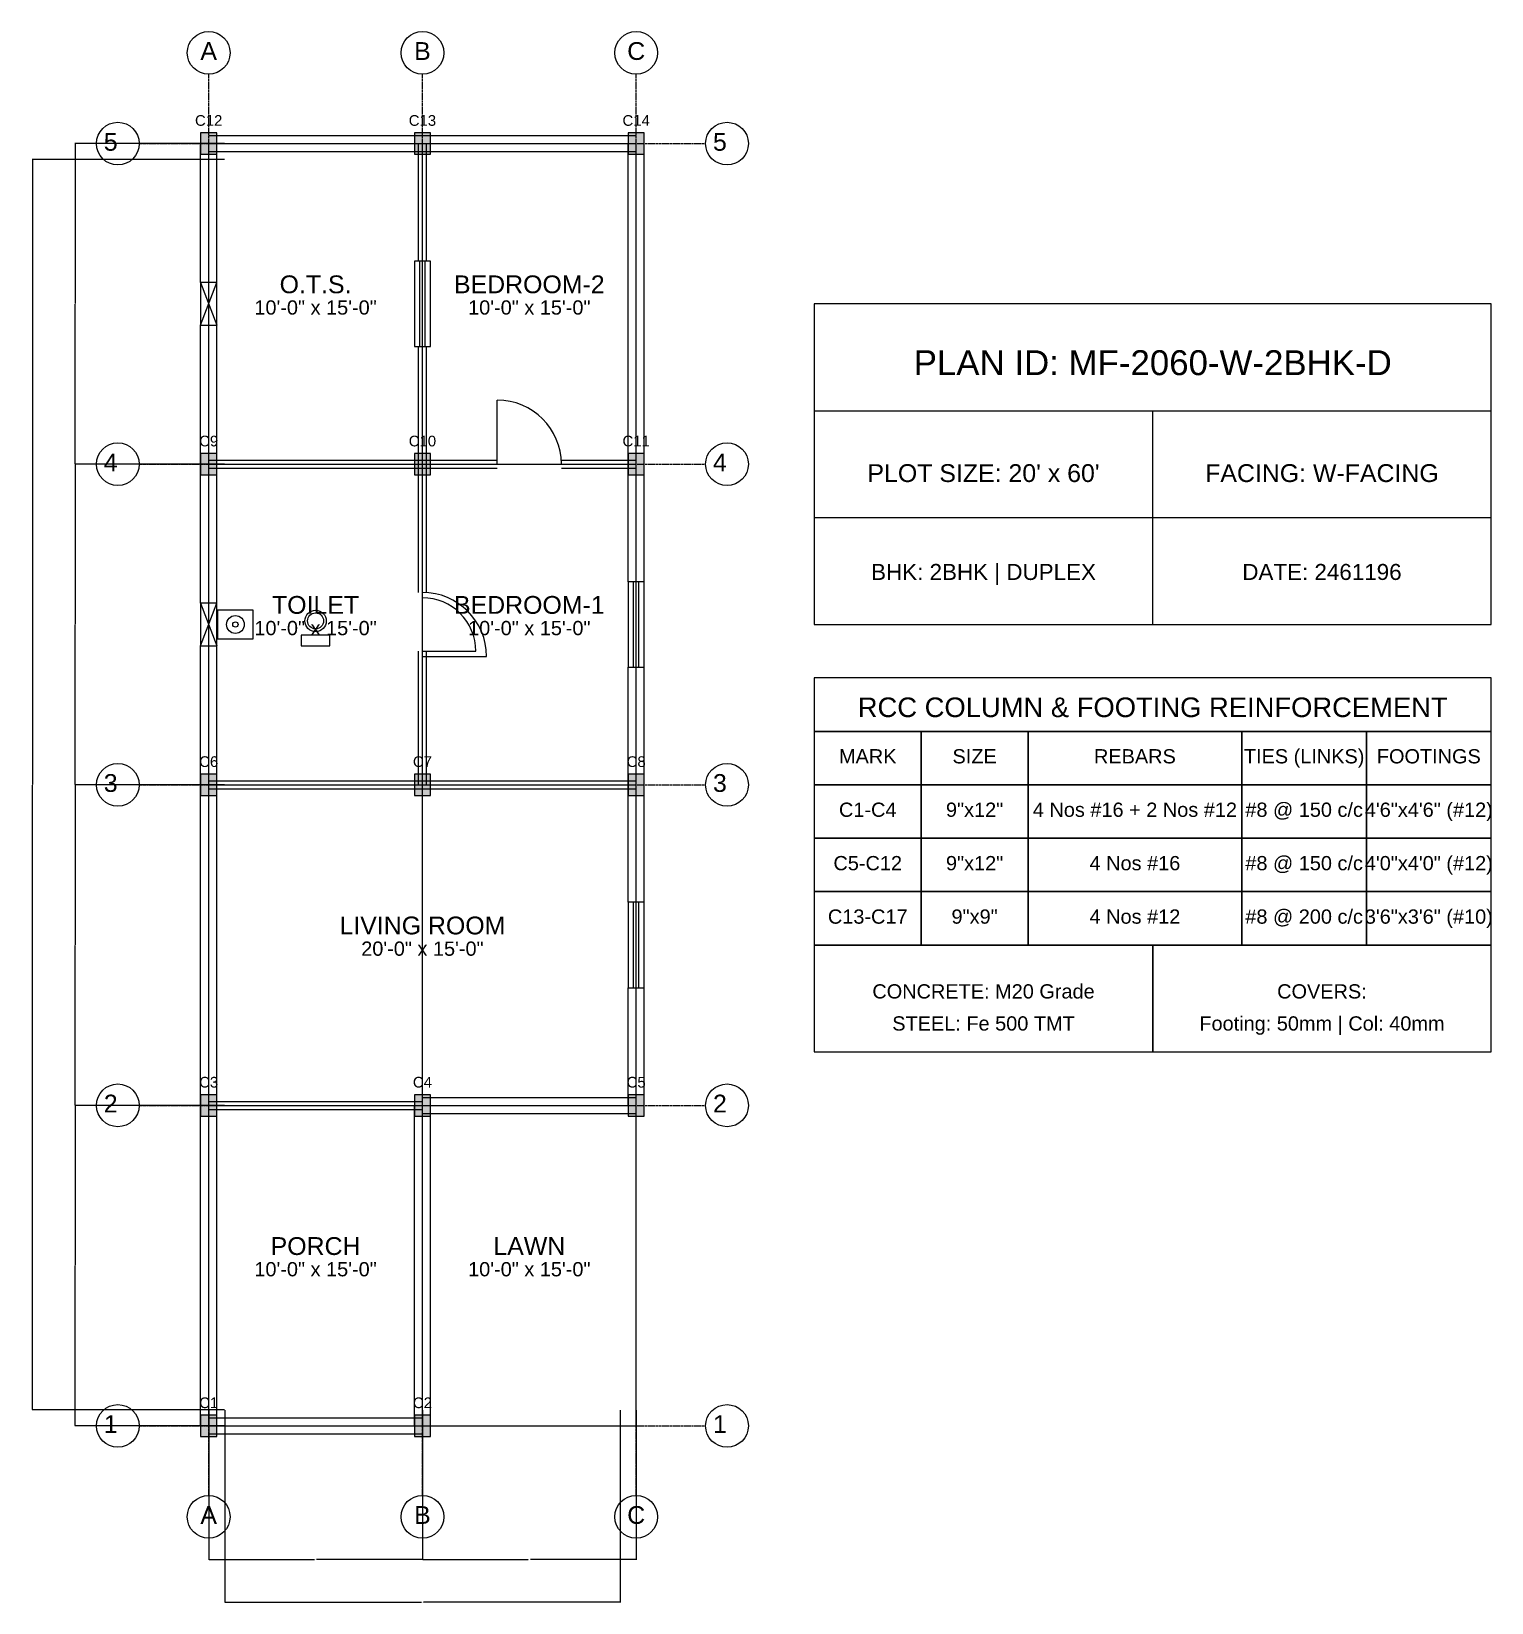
# Model space of a CAD drawing. Header units: inches. Extents: x -134 to 23580, y -99 to 23207.
# Drawn here: x 2400 to 3220, y 19901 to 20783 of the extents above; entities that cross this region are included whole.
import ezdxf
from ezdxf.enums import TextEntityAlignment as Align

# ---------------------------------------------------------------- set-up
doc = ezdxf.new("R2010")
doc.units = ezdxf.units.IN
doc.header["$MEASUREMENT"] = 0
doc.linetypes.add('CENTER', pattern=[2, 1.25, -0.25, 0.25, -0.25])
for name, color, linetype in [('A-COL-HATCH', 251, 'Continuous'), ('A-COLUMN', 1, 'Continuous'), ('A-DIM', 5, 'Continuous'), ('A-DOOR', 30, 'Continuous'), ('A-FIXTURE', 8, 'Continuous'), ('A-TEXT', 2, 'Continuous'), ('A-WALL-EXT', 7, 'Continuous'), ('A-WALL-INT', 9, 'Continuous'), ('A-WINDOW', 4, 'Continuous'), ('S-BEAM-FRAMING', 2, 'Continuous'), ('S-BUBBLE', 4, 'Continuous'), ('S-GRID-CENTER', 8, 'CENTER'), ('S-TABLE', 7, 'Continuous'), ('S-TEXT', 3, 'Continuous')]:
    doc.layers.add(name, color=color, linetype=linetype)
doc.styles.get("Standard").update_dxf_attribs({"font": 'arial.ttf'})
doc.dimstyles.get("Standard").update_dxf_attribs({"dimtxt": 0.18, "dimasz": 0.18, "dimexe": 0.18, "dimexo": 0.0625, "dimgap": 0.09, "dimtad": 0, "dimtih": 1, "dimtoh": 1, "dimdec": 4, "dimzin": 0, "dimdsep": 46, "dimtxsty": 'Standard', "dimcen": 0.09, "dimadec": 0, "dimazin": 0, "dimtfac": 1, "dimtdec": 4, "dimtofl": 0, "dimtmove": 0, "dimatfit": 3, "dimfxl": 1, "dimtolj": 1, "dimtzin": 0, "dimarcsym": 0})

# ---------------------------------------------------------------- blocks, each defined once
blk = doc.blocks.new('*D708')
at = {"layer": 'A-DIM', "color": 0, "lineweight": -2, "transparency": 16777216}
for p, q in [((2500, 20008.94), (2500, 19924.82)), ((2620, 20008.94), (2620, 19924.82)), ((2500.18, 19925), (2559.41, 19925)), ((2619.82, 19925), (2560.59, 19925))]:
    blk.add_line(p, q, dxfattribs=at)
at = {"layer": 'A-DIM', "color": 0, "transparency": 16777216}
for points in [[(2500.18, 19925.03), (2500.18, 19924.97), (2500, 19925)], [(2619.82, 19925.03), (2619.82, 19924.97), (2620, 19925)]]:
    blk.add_solid(points, dxfattribs=at)
at = {"layer": 'Defpoints', "color": 0, "transparency": 16777216}
for p in [(2500, 20009), (2620, 20009), (2620, 19925)]:
    blk.add_point(p, dxfattribs=at)
at = {"layer": 'A-DIM', "color": 0, "transparency": 16777216, "insert": (2560, 19925), "char_height": 0.18, "attachment_point": 5}
blk.add_mtext('\\A1;120.0000', dxfattribs=at)
blk = doc.blocks.new('*D709')
at = {"layer": 'A-DIM', "color": 0, "lineweight": -2, "transparency": 16777216}
for p, q in [((2620, 20008.94), (2620, 19924.82)), ((2740, 20008.94), (2740, 19924.82)), ((2620.18, 19925), (2679.41, 19925)), ((2739.82, 19925), (2680.59, 19925))]:
    blk.add_line(p, q, dxfattribs=at)
at = {"layer": 'A-DIM', "color": 0, "transparency": 16777216}
for points in [[(2620.18, 19925.03), (2620.18, 19924.97), (2620, 19925)], [(2739.82, 19925.03), (2739.82, 19924.97), (2740, 19925)]]:
    blk.add_solid(points, dxfattribs=at)
at = {"layer": 'Defpoints', "color": 0, "transparency": 16777216}
for p in [(2620, 20009), (2740, 20009), (2740, 19925)]:
    blk.add_point(p, dxfattribs=at)
at = {"layer": 'A-DIM', "color": 0, "transparency": 16777216, "insert": (2680, 19925), "char_height": 0.18, "attachment_point": 5}
blk.add_mtext('\\A1;120.0000', dxfattribs=at)
blk = doc.blocks.new('*D710')
at = {"layer": 'A-DIM', "color": 0, "lineweight": -2, "transparency": 16777216}
for p, q in [((2509, 20008.94), (2509, 19900.82)), ((2731, 20008.94), (2731, 19900.82)), ((2509.18, 19901), (2619.4, 19901)), ((2730.82, 19901), (2620.6, 19901))]:
    blk.add_line(p, q, dxfattribs=at)
at = {"layer": 'A-DIM', "color": 0, "transparency": 16777216}
for points in [[(2509.18, 19901.03), (2509.18, 19900.97), (2509, 19901)], [(2730.82, 19901.03), (2730.82, 19900.97), (2731, 19901)]]:
    blk.add_solid(points, dxfattribs=at)
at = {"layer": 'Defpoints', "color": 0, "transparency": 16777216}
for p in [(2509, 20009), (2731, 20009), (2731, 19901)]:
    blk.add_point(p, dxfattribs=at)
at = {"layer": 'A-DIM', "color": 0, "transparency": 16777216, "insert": (2620, 19901), "char_height": 0.18, "attachment_point": 5}
blk.add_mtext('\\A1;222.0000', dxfattribs=at)
blk = doc.blocks.new('*D711')
at = {"layer": 'A-DIM', "color": 0, "lineweight": -2, "transparency": 16777216}
for p, q in [((2508.94, 20180), (2424.82, 20180)), ((2425, 20179.82), (2425, 20090.18)), ((2425, 20000.18), (2425, 20089.82)), ((2508.94, 20000), (2424.82, 20000))]:
    blk.add_line(p, q, dxfattribs=at)
at = {"layer": 'A-DIM', "color": 0, "transparency": 16777216}
for points in [[(2424.97, 20179.82), (2425.03, 20179.82), (2425, 20180)], [(2424.97, 20000.18), (2425.03, 20000.18), (2425, 20000)]]:
    blk.add_solid(points, dxfattribs=at)
at = {"layer": 'Defpoints', "color": 0, "transparency": 16777216}
for p in [(2425, 20180), (2509, 20180), (2509, 20000)]:
    blk.add_point(p, dxfattribs=at)
at = {"layer": 'A-DIM', "color": 0, "transparency": 16777216, "insert": (2425, 20090), "char_height": 0.18, "attachment_point": 5}
blk.add_mtext('\\A1;180.0000', dxfattribs=at)
blk = doc.blocks.new('*D712')
at = {"layer": 'A-DIM', "color": 0, "lineweight": -2, "transparency": 16777216}
for p, q in [((2508.94, 20360), (2424.82, 20360)), ((2425, 20359.82), (2425, 20270.18)), ((2425, 20180.18), (2425, 20269.82)), ((2508.94, 20180), (2424.82, 20180))]:
    blk.add_line(p, q, dxfattribs=at)
at = {"layer": 'A-DIM', "color": 0, "transparency": 16777216}
for points in [[(2424.97, 20359.82), (2425.03, 20359.82), (2425, 20360)], [(2424.97, 20180.18), (2425.03, 20180.18), (2425, 20180)]]:
    blk.add_solid(points, dxfattribs=at)
at = {"layer": 'Defpoints', "color": 0, "transparency": 16777216}
for p in [(2425, 20360), (2509, 20360), (2509, 20180)]:
    blk.add_point(p, dxfattribs=at)
at = {"layer": 'A-DIM', "color": 0, "transparency": 16777216, "insert": (2425, 20270), "char_height": 0.18, "attachment_point": 5}
blk.add_mtext('\\A1;180.0000', dxfattribs=at)
blk = doc.blocks.new('*D713')
at = {"layer": 'A-DIM', "color": 0, "lineweight": -2, "transparency": 16777216}
for p, q in [((2508.94, 20540), (2424.82, 20540)), ((2425, 20539.82), (2425, 20450.18)), ((2425, 20360.18), (2425, 20449.82)), ((2508.94, 20360), (2424.82, 20360))]:
    blk.add_line(p, q, dxfattribs=at)
at = {"layer": 'A-DIM', "color": 0, "transparency": 16777216}
for points in [[(2424.97, 20539.82), (2425.03, 20539.82), (2425, 20540)], [(2424.97, 20360.18), (2425.03, 20360.18), (2425, 20360)]]:
    blk.add_solid(points, dxfattribs=at)
at = {"layer": 'Defpoints', "color": 0, "transparency": 16777216}
for p in [(2425, 20540), (2509, 20540), (2509, 20360)]:
    blk.add_point(p, dxfattribs=at)
at = {"layer": 'A-DIM', "color": 0, "transparency": 16777216, "insert": (2425, 20450), "char_height": 0.18, "attachment_point": 5}
blk.add_mtext('\\A1;180.0000', dxfattribs=at)
blk = doc.blocks.new('*D714')
at = {"layer": 'A-DIM', "color": 0, "lineweight": -2, "transparency": 16777216}
for p, q in [((2508.94, 20720), (2424.82, 20720)), ((2425, 20719.82), (2425, 20630.18)), ((2425, 20540.18), (2425, 20629.82)), ((2508.94, 20540), (2424.82, 20540))]:
    blk.add_line(p, q, dxfattribs=at)
at = {"layer": 'A-DIM', "color": 0, "transparency": 16777216}
for points in [[(2424.97, 20719.82), (2425.03, 20719.82), (2425, 20720)], [(2424.97, 20540.18), (2425.03, 20540.18), (2425, 20540)]]:
    blk.add_solid(points, dxfattribs=at)
at = {"layer": 'Defpoints', "color": 0, "transparency": 16777216}
for p in [(2425, 20720), (2509, 20720), (2509, 20540)]:
    blk.add_point(p, dxfattribs=at)
at = {"layer": 'A-DIM', "color": 0, "transparency": 16777216, "insert": (2425, 20630), "char_height": 0.18, "attachment_point": 5}
blk.add_mtext('\\A1;180.0000', dxfattribs=at)
blk = doc.blocks.new('*D715')
at = {"layer": 'A-DIM', "color": 0, "lineweight": -2, "transparency": 16777216}
for p, q in [((2508.94, 20711), (2400.82, 20711)), ((2401, 20710.82), (2401, 20360.18)), ((2401, 20009.18), (2401, 20359.82)), ((2508.94, 20009), (2400.82, 20009))]:
    blk.add_line(p, q, dxfattribs=at)
at = {"layer": 'A-DIM', "color": 0, "transparency": 16777216}
for points in [[(2400.97, 20710.82), (2401.03, 20710.82), (2401, 20711)], [(2400.97, 20009.18), (2401.03, 20009.18), (2401, 20009)]]:
    blk.add_solid(points, dxfattribs=at)
at = {"layer": 'Defpoints', "color": 0, "transparency": 16777216}
for p in [(2401, 20711), (2509, 20711), (2509, 20009)]:
    blk.add_point(p, dxfattribs=at)
at = {"layer": 'A-DIM', "color": 0, "transparency": 16777216, "insert": (2401, 20360), "char_height": 0.18, "attachment_point": 5}
blk.add_mtext('\\A1;702.0000', dxfattribs=at)

msp = doc.modelspace()

# ---------------------------------------------------------------- linework, layer by layer
at = {"layer": 'A-COL-HATCH'}
for points in [[(2495.5, 20714), (2504.5, 20714), (2495.5, 20726), (2504.5, 20726)], [(2615.5, 20714), (2624.5, 20714), (2615.5, 20726), (2624.5, 20726)], [(2735.5, 20714), (2744.5, 20714), (2735.5, 20726), (2744.5, 20726)], [(2495.5, 20534), (2504.5, 20534), (2495.5, 20546), (2504.5, 20546)], [(2615.5, 20534), (2624.5, 20534), (2615.5, 20546), (2624.5, 20546)], [(2735.5, 20534), (2744.5, 20534), (2735.5, 20546), (2744.5, 20546)], [(2495.5, 20354), (2504.5, 20354), (2495.5, 20366), (2504.5, 20366)], [(2615.5, 20354), (2624.5, 20354), (2615.5, 20366), (2624.5, 20366)], [(2735.5, 20354), (2744.5, 20354), (2735.5, 20366), (2744.5, 20366)], [(2495.5, 20174), (2504.5, 20174), (2495.5, 20186), (2504.5, 20186)], [(2615.5, 20174), (2624.5, 20174), (2615.5, 20186), (2624.5, 20186)], [(2735.5, 20174), (2744.5, 20174), (2735.5, 20186), (2744.5, 20186)], [(2495.5, 19994), (2504.5, 19994), (2495.5, 20006), (2504.5, 20006)], [(2615.5, 19994), (2624.5, 19994), (2615.5, 20006), (2624.5, 20006)]]:
    msp.add_solid(points, dxfattribs=at)
at = {"layer": 'A-COLUMN'}
for points in [[(2495.5, 20714), (2504.5, 20714), (2504.5, 20726), (2495.5, 20726)], [(2615.5, 20714), (2624.5, 20714), (2624.5, 20726), (2615.5, 20726)], [(2735.5, 20714), (2744.5, 20714), (2744.5, 20726), (2735.5, 20726)], [(2495.5, 20534), (2504.5, 20534), (2504.5, 20546), (2495.5, 20546)], [(2615.5, 20534), (2624.5, 20534), (2624.5, 20546), (2615.5, 20546)], [(2735.5, 20534), (2744.5, 20534), (2744.5, 20546), (2735.5, 20546)], [(2495.5, 20354), (2504.5, 20354), (2504.5, 20366), (2495.5, 20366)], [(2615.5, 20354), (2624.5, 20354), (2624.5, 20366), (2615.5, 20366)], [(2735.5, 20354), (2744.5, 20354), (2744.5, 20366), (2735.5, 20366)], [(2495.5, 20174), (2504.5, 20174), (2504.5, 20186), (2495.5, 20186)], [(2615.5, 20174), (2624.5, 20174), (2624.5, 20186), (2615.5, 20186)], [(2735.5, 20174), (2744.5, 20174), (2744.5, 20186), (2735.5, 20186)], [(2495.5, 19994), (2504.5, 19994), (2504.5, 20006), (2495.5, 20006)], [(2615.5, 19994), (2624.5, 19994), (2624.5, 20006), (2615.5, 20006)]]:
    msp.add_lwpolyline(points, close=True, dxfattribs=at)
at = {"layer": 'A-DOOR'}
for p, q in [((2662, 20540), (2662, 20576)), ((2620, 20435), (2650, 20435)), ((2620, 20432), (2656, 20432))]:
    msp.add_line(p, q, dxfattribs=at)
for centre, radius in [((2662, 20540), 36), ((2620, 20432), 36), ((2620, 20435), 30)]:
    msp.add_arc(centre, radius, 0, 90, dxfattribs=at)
at = {"layer": 'A-FIXTURE'}
for points in [[(2505, 20442), (2525, 20442), (2525, 20458), (2505, 20458)], [(2552, 20438), (2568, 20438), (2568, 20444), (2552, 20444)]]:
    msp.add_lwpolyline(points, close=True, dxfattribs=at)
for centre, radius in [((2560, 20452), 6), ((2515, 20450), 5), ((2515, 20450), 1.5), ((2560, 20452), 4.5)]:
    msp.add_circle(centre, radius, dxfattribs=at)
at = {"layer": 'A-WALL-EXT'}
for p, q in [((2500, 20724.5), (2620, 20724.5)), ((2620, 20724.5), (2740, 20724.5)), ((2495.5, 20642), (2495.5, 20720)), ((2500, 20715.5), (2620, 20715.5)), ((2504.5, 20642), (2504.5, 20720)), ((2620, 20715.5), (2740, 20715.5)), ((2735.5, 20540), (2735.5, 20720)), ((2744.5, 20540), (2744.5, 20720)), ((2495.5, 20540), (2495.5, 20618)), ((2504.5, 20540), (2504.5, 20618)), ((2840, 20570), (3220, 20570)), ((3030, 20450), (3030, 20570)), ((2495.5, 20462), (2495.5, 20540)), ((2504.5, 20462), (2504.5, 20540)), ((2735.5, 20474), (2735.5, 20540)), ((2744.5, 20474), (2744.5, 20540)), ((2840, 20510), (3220, 20510)), ((2495.5, 20360), (2495.5, 20438)), ((2504.5, 20360), (2504.5, 20438)), ((2735.5, 20360), (2735.5, 20426)), ((2744.5, 20360), (2744.5, 20426)), ((2495.5, 20180), (2495.5, 20360)), ((2504.5, 20180), (2504.5, 20360)), ((2735.5, 20294), (2735.5, 20360)), ((2744.5, 20294), (2744.5, 20360)), ((2735.5, 20180), (2735.5, 20246)), ((2744.5, 20180), (2744.5, 20246)), ((2620, 20184.5), (2740, 20184.5)), ((2495.5, 20000), (2495.5, 20180)), ((2504.5, 20000), (2504.5, 20180)), ((2615.5, 20000), (2615.5, 20180)), ((2620, 20175.5), (2740, 20175.5)), ((2624.5, 20000), (2624.5, 20180)), ((2500, 20004.5), (2620, 20004.5)), ((2500, 19995.5), (2620, 19995.5))]:
    msp.add_line(p, q, dxfattribs=at)
msp.add_lwpolyline([(2840, 20450), (3220, 20450), (3220, 20630), (2840, 20630)], close=True, dxfattribs=at)
at = {"layer": 'A-WALL-INT'}
for p, q in [((2617.75, 20654), (2617.75, 20720)), ((2622.25, 20654), (2622.25, 20720)), ((2617.75, 20540), (2617.75, 20606)), ((2622.25, 20540), (2622.25, 20606)), ((2500, 20542.25), (2620, 20542.25)), ((2500, 20537.75), (2620, 20537.75)), ((2617.75, 20468), (2617.75, 20540)), ((2620, 20542.25), (2662, 20542.25)), ((2620, 20537.75), (2662, 20537.75)), ((2622.25, 20468), (2622.25, 20540)), ((2698, 20542.25), (2740, 20542.25)), ((2698, 20537.75), (2740, 20537.75)), ((2617.75, 20360), (2617.75, 20435)), ((2622.25, 20360), (2622.25, 20435)), ((2500, 20362.25), (2620, 20362.25)), ((2620, 20362.25), (2740, 20362.25)), ((2500, 20357.75), (2620, 20357.75)), ((2620, 20357.75), (2740, 20357.75)), ((2500, 20182.25), (2620, 20182.25)), ((2500, 20177.75), (2620, 20177.75))]:
    msp.add_line(p, q, dxfattribs=at)
at = {"layer": 'A-WINDOW'}
for p, q in [((2618.5, 20606), (2618.5, 20654)), ((2621.5, 20606), (2621.5, 20654)), ((2495.5, 20618), (2504.5, 20642)), ((2495.5, 20642), (2504.5, 20618)), ((2738.5, 20426), (2738.5, 20474)), ((2741.5, 20426), (2741.5, 20474)), ((2495.5, 20438), (2504.5, 20462)), ((2495.5, 20462), (2504.5, 20438)), ((2738.5, 20246), (2738.5, 20294)), ((2741.5, 20246), (2741.5, 20294))]:
    msp.add_line(p, q, dxfattribs=at)
for points in [[(2615.5, 20606), (2624.5, 20606), (2624.5, 20654), (2615.5, 20654)], [(2495.5, 20618), (2504.5, 20618), (2504.5, 20642), (2495.5, 20642)], [(2735.5, 20426), (2744.5, 20426), (2744.5, 20474), (2735.5, 20474)], [(2495.5, 20438), (2504.5, 20438), (2504.5, 20462), (2495.5, 20462)], [(2735.5, 20246), (2744.5, 20246), (2744.5, 20294), (2735.5, 20294)]]:
    msp.add_lwpolyline(points, close=True, dxfattribs=at)
at = {"layer": 'S-BEAM-FRAMING'}
for p, q in [((2500, 20000), (2500, 20720)), ((2500, 20720), (2740, 20720)), ((2620, 20000), (2620, 20720)), ((2740, 20000), (2740, 20720)), ((2500, 20540), (2740, 20540)), ((2500, 20360), (2740, 20360)), ((2500, 20180), (2740, 20180)), ((2500, 20000), (2740, 20000))]:
    msp.add_line(p, q, dxfattribs=at)
at = {"layer": 'S-BUBBLE'}
for centre in [(2500, 20771), (2620, 20771), (2740, 20771), (2449, 20720), (2791, 20720), (2449, 20540), (2791, 20540), (2449, 20360), (2791, 20360), (2449, 20180), (2791, 20180), (2449, 20000), (2791, 20000), (2500, 19949), (2620, 19949), (2740, 19949)]:
    msp.add_circle(centre, 12, dxfattribs=at)
at = {"layer": 'S-GRID-CENTER'}
for p, q in [((2500, 19961), (2500, 20759)), ((2620, 19961), (2620, 20759)), ((2740, 19961), (2740, 20759)), ((2461, 20720), (2779, 20720)), ((2461, 20540), (2779, 20540)), ((2461, 20360), (2779, 20360)), ((2461, 20180), (2779, 20180)), ((2461, 20000), (2779, 20000))]:
    msp.add_line(p, q, dxfattribs=at)
at = {"layer": 'S-TABLE'}
for points in [[(2840, 20390), (3220, 20390), (3220, 20420), (2840, 20420)], [(2840, 20360), (2900, 20360), (2900, 20390), (2840, 20390)], [(2900, 20360), (2960, 20360), (2960, 20390), (2900, 20390)], [(2960, 20360), (3080, 20360), (3080, 20390), (2960, 20390)], [(3080, 20360), (3150, 20360), (3150, 20390), (3080, 20390)], [(3150, 20360), (3220, 20360), (3220, 20390), (3150, 20390)], [(2840, 20330), (2900, 20330), (2900, 20360), (2840, 20360)], [(2900, 20330), (2960, 20330), (2960, 20360), (2900, 20360)], [(2960, 20330), (3080, 20330), (3080, 20360), (2960, 20360)], [(3080, 20330), (3150, 20330), (3150, 20360), (3080, 20360)], [(3150, 20330), (3220, 20330), (3220, 20360), (3150, 20360)], [(2840, 20300), (2900, 20300), (2900, 20330), (2840, 20330)], [(2900, 20300), (2960, 20300), (2960, 20330), (2900, 20330)], [(2960, 20300), (3080, 20300), (3080, 20330), (2960, 20330)], [(3080, 20300), (3150, 20300), (3150, 20330), (3080, 20330)], [(3150, 20300), (3220, 20300), (3220, 20330), (3150, 20330)], [(2840, 20270), (2900, 20270), (2900, 20300), (2840, 20300)], [(2900, 20270), (2960, 20270), (2960, 20300), (2900, 20300)], [(2960, 20270), (3080, 20270), (3080, 20300), (2960, 20300)], [(3080, 20270), (3150, 20270), (3150, 20300), (3080, 20300)], [(3150, 20270), (3220, 20270), (3220, 20300), (3150, 20300)], [(2840, 20210), (3030, 20210), (3030, 20270), (2840, 20270)], [(3030, 20210), (3220, 20210), (3220, 20270), (3030, 20270)]]:
    msp.add_lwpolyline(points, close=True, dxfattribs=at)

# ---------------------------------------------------------------- texts
at = {"layer": 'A-TEXT'}
for s, height, p in [('C12', 6, (2500, 20730)), ('C13', 6, (2620, 20730)), ('C14', 6, (2740, 20730)), ('O.T.S.', 10, (2560, 20636)), ('BEDROOM-2', 10, (2680, 20636)), ('10\'-0" x 15\'-0"', 8, (2560, 20624)), ('10\'-0" x 15\'-0"', 8, (2680, 20624)), ('PLAN ID: MF-2060-W-2BHK-D', 14, (3030, 20590)), ('C9', 6, (2500, 20550)), ('C10', 6, (2620, 20550)), ('C11', 6, (2740, 20550)), ("PLOT SIZE: 20' x 60'", 10, (2935, 20530)), ('FACING: W-FACING', 10, (3125, 20530)), ('BHK: 2BHK | DUPLEX', 9, (2935, 20475)), ('DATE: 2461196', 9, (3125, 20475)), ('TOILET', 10, (2560, 20456)), ('BEDROOM-1', 10, (2680, 20456)), ('10\'-0" x 15\'-0"', 8, (2560, 20444)), ('10\'-0" x 15\'-0"', 8, (2680, 20444)), ('C6', 6, (2500, 20370)), ('C7', 6, (2620, 20370)), ('C8', 6, (2740, 20370)), ('LIVING ROOM', 10, (2620, 20276)), ('20\'-0" x 15\'-0"', 8, (2620, 20264)), ('C3', 6, (2500, 20190)), ('C4', 6, (2620, 20190)), ('C5', 6, (2740, 20190)), ('PORCH', 10, (2560, 20096)), ('LAWN', 10, (2680, 20096)), ('10\'-0" x 15\'-0"', 8, (2560, 20084)), ('10\'-0" x 15\'-0"', 8, (2680, 20084)), ('C1', 6, (2500, 20010)), ('C2', 6, (2620, 20010))]:
    msp.add_text(s, height=height, dxfattribs=at).set_placement(p, align=Align.CENTER)
at = {"layer": 'S-TEXT'}
for s, height, p in [('A', 10, (2500, 20767)), ('B', 10, (2620, 20767)), ('C', 10, (2740, 20767)), ('5', 10, (2445, 20716)), ('5', 10, (2787, 20716)), ('4', 10, (2445, 20536)), ('4', 10, (2787, 20536)), ('RCC COLUMN & FOOTING REINFORCEMENT', 11, (3030, 20398)), ('MARK', 8, (2870, 20372)), ('SIZE', 8, (2930, 20372)), ('REBARS', 8, (3020, 20372)), ('TIES (LINKS)', 8, (3115, 20372)), ('FOOTINGS', 8, (3185, 20372)), ('3', 10, (2445, 20356)), ('3', 10, (2787, 20356)), ('C1-C4', 8, (2870, 20342)), ('9"x12"', 8, (2930, 20342)), ('4 Nos #16 + 2 Nos #12', 8, (3020, 20342)), ('#8 @ 150 c/c', 8, (3115, 20342)), ('4\'6"x4\'6" (#12)', 8, (3185, 20342)), ('C5-C12', 8, (2870, 20312)), ('9"x12"', 8, (2930, 20312)), ('4 Nos #16', 8, (3020, 20312)), ('#8 @ 150 c/c', 8, (3115, 20312)), ('4\'0"x4\'0" (#12)', 8, (3185, 20312)), ('#8 @ 200 c/c', 8, (3115, 20282)), ('3\'6"x3\'6" (#10)', 8, (3185, 20282)), ('C13-C17', 8, (2870, 20282)), ('9"x9"', 8, (2930, 20282)), ('4 Nos #12', 8, (3020, 20282)), ('CONCRETE: M20 Grade', 8, (2935, 20240)), ('COVERS:', 8, (3125, 20240)), ('STEEL: Fe 500 TMT', 8, (2935, 20222)), ('Footing: 50mm | Col: 40mm', 8, (3125, 20222)), ('2', 10, (2445, 20176)), ('2', 10, (2787, 20176)), ('1', 10, (2445, 19996)), ('1', 10, (2787, 19996)), ('A', 10, (2500, 19945)), ('B', 10, (2620, 19945)), ('C', 10, (2740, 19945))]:
    msp.add_text(s, height=height, dxfattribs=at).set_placement(p, align=Align.CENTER)

# ---------------------------------------------------------------- dimensions: what is measured, and where the dimension line sits
at = {"layer": 'A-DIM'}
for base, p1, p2, picture, middle in [((2425, 20720), (2509, 20540), (2509, 20720), '*D714', (2425, 20630)), ((2401, 20711), (2509, 20009), (2509, 20711), '*D715', (2401, 20360)), ((2425, 20540), (2509, 20360), (2509, 20540), '*D713', (2425, 20450)), ((2425, 20360), (2509, 20180), (2509, 20360), '*D712', (2425, 20270)), ((2425, 20180), (2509, 20000), (2509, 20180), '*D711', (2425, 20090))]:
    dim = msp.add_linear_dim(base=base, p1=p1, p2=p2, angle=90, dimstyle='Standard', dxfattribs=at)
    dim.commit()
    dim.dimension.update_dxf_attribs({"geometry": picture, "text_midpoint": middle})
for base, p1, p2, picture, middle in [((2620, 19925), (2500, 20009), (2620, 20009), '*D708', (2560, 19925)), ((2731, 19901), (2509, 20009), (2731, 20009), '*D710', (2620, 19901)), ((2740, 19925), (2620, 20009), (2740, 20009), '*D709', (2680, 19925))]:
    dim = msp.add_linear_dim(base=base, p1=p1, p2=p2, dimstyle='Standard', dxfattribs=at)
    dim.commit()
    dim.dimension.update_dxf_attribs({"geometry": picture, "text_midpoint": middle})

doc.saveas('drawing.dxf')
